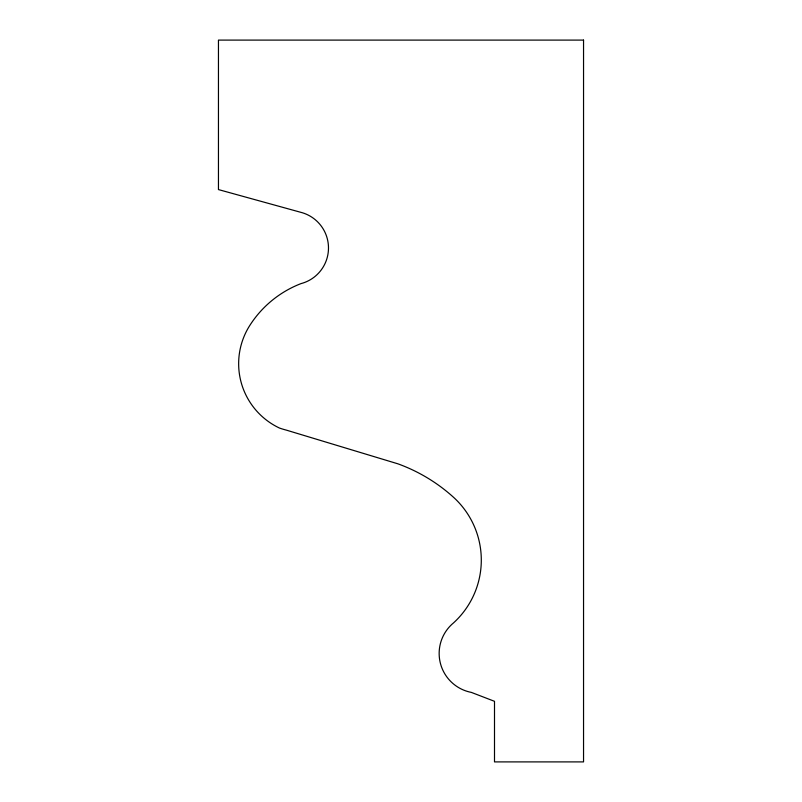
<?xml version="1.0" encoding="UTF-8"?>
<svg xmlns="http://www.w3.org/2000/svg" width="802" height="802" viewBox="0 0 802 802"><rect width="100%" height="100%" fill="white"/><g stroke="black" fill="none" stroke-linecap="round" stroke-linejoin="round"><path stroke-width="1.2" d="M583.545 40.1L218.455 40.1L218.455 189.583L300.439 212.219A36.832 36.832 0 0 1 300.991 283.617A105.894 105.894 0 0 0 250.535 324.319A71.147 71.147 0 0 0 279.447 428.037A83.388 83.388 0 0 0 286.254 430.093L397.882 463.817A168.33 168.33 0 0 1 452.639 496.488A84.902 84.902 0 0 1 453.541 622.883A39.659 39.659 0 0 0 471.345 692.397L494.503 701.309L494.503 761.9L583.545 761.9L583.545 40.1"/></g></svg>
